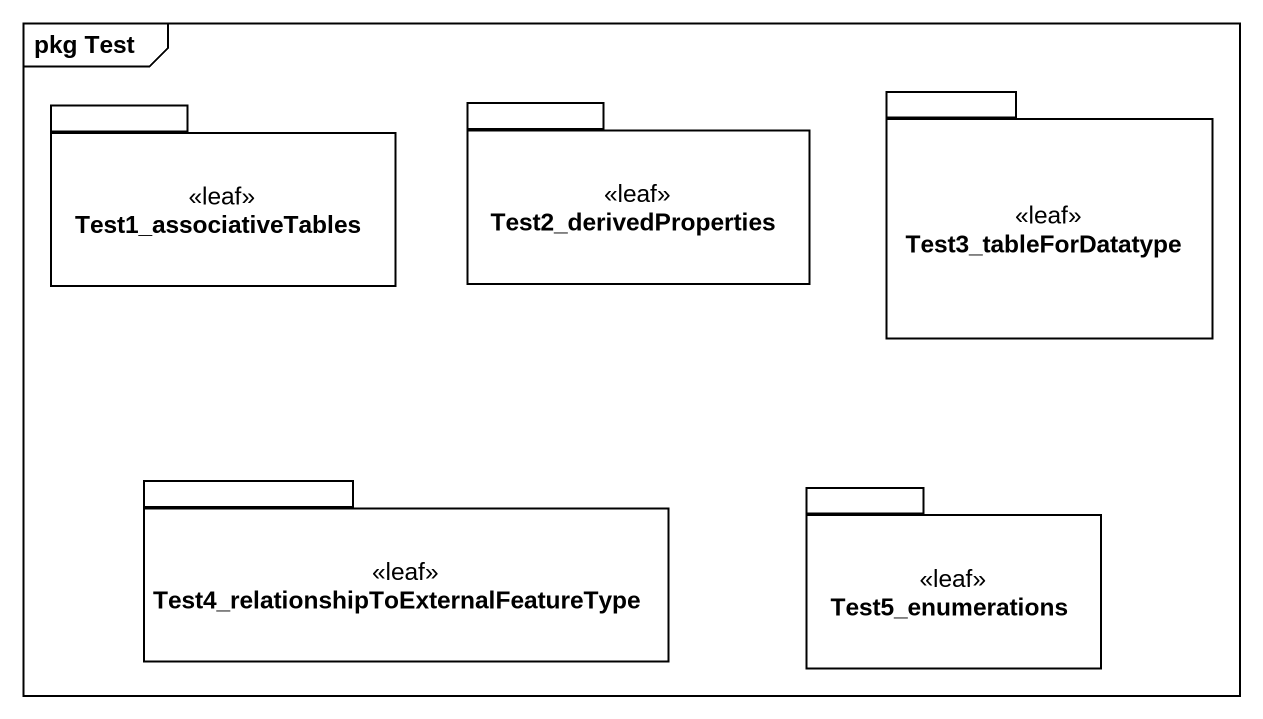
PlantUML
@startuml
mainframe pkg Test
package Test1_associativeTables <<leaf>> {
}
package Test2_derivedProperties <<leaf>> {
}
package Test3_tableForDatatype <<leaf>> {
}
package "Test4_relationshipToExternalFeatureType" as Test4_relationshipToExternal <<leaf>> {
}
package Test5_enumerations <<leaf>> {
}
@enduml
